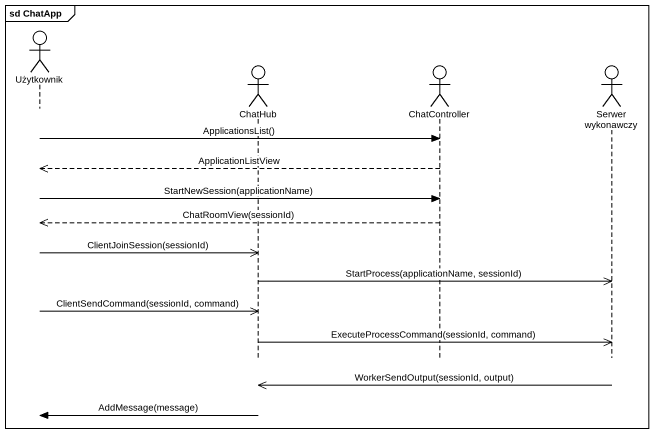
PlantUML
@startuml
mainframe sd ChatApp
hide footbox
actor Użytkownik
actor ChatHub
actor ChatController
actor "Serwer wykonawczy" as Serwer_wykonawczy

Użytkownik -> ChatController : ApplicationsList()
ChatController -->> Użytkownik : ApplicationListView
Użytkownik -> ChatController : StartNewSession(applicationName)
ChatController -->> Użytkownik : ChatRoomView(sessionId)
Użytkownik ->> ChatHub : ClientJoinSession(sessionId)
ChatHub ->> Serwer_wykonawczy : StartProcess(applicationName, sessionId)
Użytkownik ->> ChatHub : ClientSendCommand(sessionId, command)
ChatHub ->> Serwer_wykonawczy : ExecuteProcessCommand(sessionId, command)
Serwer_wykonawczy ->> ChatHub : WorkerSendOutput(sessionId, output)
ChatHub -> Użytkownik : AddMessage(message)
@enduml
